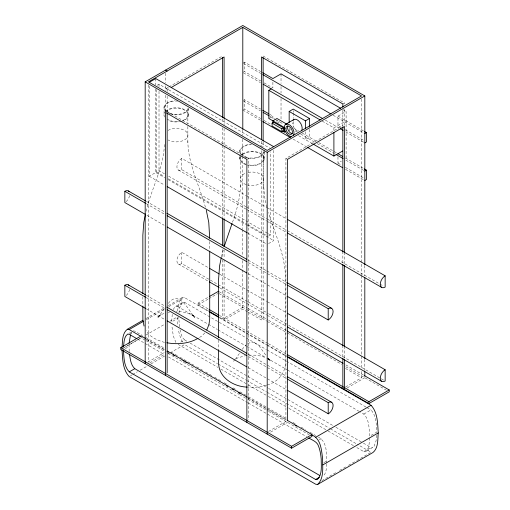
<?xml version="1.0" encoding="UTF-8"?>
<svg xmlns="http://www.w3.org/2000/svg" width="510" height="510" viewBox="0 0 510 510"><rect width="100%" height="100%" fill="white"/><g stroke="black" fill="none" stroke-linecap="round" stroke-linejoin="round"><path stroke-width="0.38" stroke-dasharray="2.55 1.91" d="M129.164 351.505L129.062 344.173M326.833 464.017C326.4 468.11 326.451 473.216 323.181 476.155M326.865 463.227C326.476 454.461 327.535 441.807 318.393 437.121M369.591 437.784C369.163 442.521 369.52 448.653 365.415 451.86L363.834 451.63L355.585 446.868M376.661 435.247L376.023 441.016L373.926 446.671L365.415 451.86M164.456 144.528C163.455 168.096 151.247 189.102 145.956 211.72M240.484 185.06C240.191 198.052 236.704 210.655 232.311 222.806M172.24 314.358L171.66 321.893L178.793 317.775L179.482 326.897M177.588 311.004C178.417 306.344 178.341 300.275 182.663 297.33L184.524 297.598L208.615 311.508M178.991 313.038C179.648 309.321 179.59 304.47 183.039 302.118L184.614 302.347L245.82 337.684M221.423 256.874L223.355 249.403M130.643 334.254L131.829 331.959M173.336 309.608L174.522 307.313L175.905 306.236L183.039 302.118M239.368 353.494L235.633 358.823M164.386 308.684L157.921 317.532L160.516 314.944L157.768 316.697L162.072 314.211L164.335 313.459M235.148 359.403L233.695 361.163L235.25 359.601M168.326 303.38C179.112 289.246 188.623 310.386 194.635 317.532L192.04 314.944L194.788 316.697C189.382 313.038 182.771 311.393 176.281 311.54M242.142 349.337L246.062 344.856M204.803 332.973L201.673 336.103L198.747 337.907M247.739 343.81L250.512 342.382L254.509 342.688M157.182 85.266L159.012 84.207L270.453 148.55M168.262 87.318L165.52 88.906L167.146 89.843L169.887 88.255M168.95 86.923L222.462 56.03M243.34 62.762L244.424 62.131L260.693 71.528M243.34 72.152L244.424 71.528L260.693 80.918M243.34 100.33L244.424 99.705L260.693 109.095M243.34 109.727L244.424 109.095L260.693 118.492M149.251 86.305L149.251 176.256L155.76 172.501L164.724 177.678M156.57 89.582L156.57 172.029L159.012 170.62L164.513 173.802M268.827 118.492L272.895 116.146L272.895 119.276M277.644 122.795L279.678 121.622M290.522 129.451L289.164 130.235L291.197 131.408M246.865 159.35L248.491 158.412L248.491 419.826M342.854 103.932L344.479 102.994L344.479 104.582M341.362 127.494L337.971 125.536L337.971 116.14L346.105 111.448L346.105 158.412M322.263 121.163L333.903 127.882L346.105 120.838M268.541 431.447L285.912 421.419L285.912 158.412L342.854 125.536M337.971 156.844L337.971 163.111L341.362 161.154M268.623 236.022L270.453 234.963L270.453 151.719M268.502 243.608L273.711 240.599L273.711 149.851M145.758 318.635L164.207 307.983M168.313 305.611L182.663 297.33M146.243 319.7L164.698 309.041M168.804 306.676L184.524 297.598M128.902 333.374L130.751 332.31M130.483 333.604L131.714 332.896M175.905 306.236L177.48 306.465L184.614 302.347M208.392 310.909L198.058 304.942L198.058 303.067L208.227 297.196M123.49 347.992L141.117 337.818L145.248 340.208M198.058 304.942L208.227 299.077M208.902 298.681L217.719 293.594M121.986 348.904L142.488 337.065M145.905 335.089L164.36 324.436M169.83 321.281L177.346 316.94L177.862 325.437M125.275 348.674L128.966 346.545M180.725 342.172L184.614 339.921L187.368 341.509M147.894 362.087L164.163 352.69M242.798 307.294L222.462 319.03L222.462 258.34M149.774 362.878L164.475 354.393M247.477 311.871L242.798 309.168L224.088 319.974L224.088 259.278M130.522 375.736L131.892 374.952M132.575 374.557L137.362 371.79M140.091 370.215L146.931 366.269M151.03 363.898L164.698 356.005M168.115 354.036L169.486 353.245M170.168 352.85L184.524 344.562L217.56 363.643M248.14 312.26L261.509 319.974L263.135 319.03L263.135 151.374M236.002 358.9L237.851 357.835L245.329 355.738M345.525 387.001L361.564 377.738L361.564 371.369M270.593 432.142L287.538 422.356M347.195 387.912L364.816 377.738M319.298 439.773L321.141 438.708M363.834 414.056L370.968 409.938C376.45 415.707 376.272 424.62 376.794 432.085L369.661 436.209C369.01 427.609 369.469 415.325 359.709 411.678M323.888 462.634L326.967 460.855M363.834 451.63L370.968 447.512L372.549 447.742M321.855 480.675L336.887 471.992M339.622 470.418L345.774 466.867M348.508 465.286L356.025 460.944M356.713 460.549L371.063 452.262L357.3 444.318M266.577 385.101L263.804 386.025L256.058 387.224L248.045 387.224M267.272 384.871C277.465 382.43 285.53 373.237 285.485 362.648L285.485 278.836C285.421 255.567 275.19 234.307 268.438 212.517M168.083 312.337L169.556 312.107M249.007 355.164L255.102 355.164L260.986 356.076L266.258 357.835M133.212 330.888L134.787 331.117L142.354 335.484M164.532 342.401C157.533 340.374 149.876 337.193 146.089 330.595M263.135 56.03L344.479 102.994M342.682 109.471L346.105 111.448M337.971 116.14L363.732 131.013M243.487 63.469L260.725 73.421M333.106 115.209L364.127 133.123M264.084 82.875L272.895 87.962L272.895 81.702M345.429 129.84L363.732 140.409M243.474 72.86L260.425 82.639M325.386 120.15L339.061 128.042M345.837 131.956L364.816 142.915M269.51 114.189L272.895 116.146M293.913 128.278L298.656 131.013M302.264 133.097L315.964 141.009M318.705 142.59L336.517 152.873M345.429 158.017L363.732 168.587M243.474 101.037L260.425 110.823M269.911 116.299L275.381 119.455M276.063 119.85L283.598 124.204M295.245 130.923L297.298 132.109M300.728 134.085L314.428 141.997M317.163 143.578L334.292 153.465M334.974 153.861L336.345 154.651M345.837 160.134L364.14 170.703M298.541 135.647L312.145 143.501M264.084 120.449L270.861 124.364M337.971 163.111L341.362 165.068M345.429 167.414L363.732 177.977M242.798 110.039L260.725 120.385M293.123 139.09L306.912 147.052M345.512 169.339L364.127 180.087M285.912 158.412L287.538 159.35M260.451 145.586L262.51 146.778M167.146 111.448L248.491 158.412M246.056 206.786L181.79 169.683A6.904 3.984 -60 0 1 176.906 166.866A6.904 3.984 -60 0 1 181.79 158.412L246.056 195.515M246.744 195.916L266.653 207.411M267.336 207.806L286.563 218.905M246.744 207.187L266.653 218.682M267.336 219.077L286.563 230.176M287.245 230.571L383.775 286.301M178.334 170.028L245.897 209.03M246.585 209.431L266.577 220.97M267.265 221.365L286.569 232.515M168.644 176.186L267.705 233.376M268.394 233.771L270.453 234.963M156.57 172.029L164.137 176.403M168.268 178.78L247.375 224.457M248.064 224.853L268.018 236.372M168.172 179.667L246.12 224.668M246.808 225.069L273.711 240.599M149.251 176.256L164.424 185.022M247.885 233.204L267.202 244.36M146.223 201.297L164.143 211.644M248.249 260.202L266.175 270.549M266.864 270.944L286.856 282.489M146.217 203.624L164.143 213.977M248.153 262.478L286.996 284.905M146.905 215.297L164.143 225.248M248.153 273.749L286.996 296.176M247.426 301.512L181.79 263.613A6.904 3.984 -60 0 1 176.906 260.795A6.904 3.984 -60 0 1 181.79 252.342L208.673 267.865M219.702 274.233L246.056 289.45M246.744 289.846L266.653 301.34M267.336 301.735L286.563 312.834M248.115 301.907L268.024 313.401M268.713 313.797L287.933 324.895M288.622 325.291L385.152 381.027M178.334 263.957L208.673 281.469M219.702 287.838L245.897 302.959M246.585 303.361L266.577 314.899M267.265 315.301L286.569 326.445M219.083 291.72L247.324 308.027M248.013 308.423L267.992 319.955M268.681 320.356L286.588 330.697M345.825 364.899L363.732 375.239M219.083 293.601L246.19 309.251M246.636 309.506L266.609 321.039M267.297 321.44L286.588 332.571M287.277 332.973L341.694 364.389M345.825 366.773L386.465 390.239M345.525 368.481L361.564 377.738M198.058 303.067L208.392 309.028M219.408 315.397L267.629 343.23M268.317 343.632L286.913 354.367M219.408 317.271L266.252 344.314M266.94 344.715L286.913 356.248M219.625 317.87L245.782 332.966M246.47 333.368L266.437 344.894M267.125 345.289L286.397 356.413M246.502 338.079L266.449 349.592M267.132 349.994L366.154 407.158M366.843 407.56L370.968 409.938M177.48 306.465L207.736 323.939M208.424 324.334L217.368 329.498M218.05 329.893L246.247 346.169M246.936 346.564L266.188 357.682M266.877 358.077L286.818 369.591M287.506 369.992L359.021 411.283M268.107 358.9L270.568 360.321L267.82 358.568M146.128 295.169L164.736 305.917M248.153 354.074L286.754 376.367M146.217 297.572L164.143 307.925M248.153 356.426L286.996 378.853M146.217 308.811L164.143 319.158M248.153 367.665L287.538 390.399M190.115 343.096L247.191 376.048M247.879 376.45L267.82 387.963M268.509 388.359L333.151 425.678M335.899 427.265L362.718 442.75M363.407 443.145L370.968 447.512M218.248 364.038L245.782 379.937M246.47 380.332L266.437 391.858M267.125 392.254L329.766 428.419M330.454 428.814L356.611 443.917M178.168 344.435L218.05 367.468M220.804 369.055L247.624 384.534M248.313 384.935L267.565 396.047M268.254 396.448L288.195 407.962M288.883 408.357L327.388 430.593M328.077 430.988L354.896 446.473M145.79 337.467L164.36 348.19M171.233 352.161L177.423 355.731M180.17 357.319L193.927 365.262M196.675 366.849L202.865 370.419M205.619 372.013L211.803 375.583M214.557 377.17L220.747 380.747M224.183 382.729L228.308 385.114M233.121 387.893L237.246 390.271M240 391.858L247.567 396.225M248.249 396.627L286.76 418.857M292.95 422.433L296.387 424.416M301.2 427.195L305.324 429.579M310.137 432.359L315.639 435.534M146.625 339.125L164.532 349.465M247.879 397.583L267.858 409.116M268.547 409.511L286.454 419.851M146.364 339.501L164.265 349.828M248.242 398.316L266.137 408.65M266.826 409.045L286.104 420.176M145.936 340.603L164.532 351.339M167.981 353.328L238.929 394.294M239.617 394.689L247.191 399.062M247.879 399.464L267.858 410.996M268.547 411.392L309.188 434.858M137.502 339.08L164.322 354.565M168.447 356.943L247.528 402.6M248.217 402.996L306.669 436.745M255.249 343.115L259.029 345.837L266.322 355.872M268.337 359.085L270.408 361.163L267.508 357.65M184.614 339.921C181.675 337.422 180.808 333.406 180.017 329.798M182.319 342.025L179.45 334.758L178.309 329.237M175.905 342.452L173.336 336.115L171.8 325.437M205.415 207.251C199.442 185.359 188.19 164.571 187.852 141.436M266.877 207.258L264.562 196.656L263.625 185.06M364.816 265.5L364.816 275.846M364.816 359.429L364.816 370.572M361.564 99.131L361.564 275.049M361.564 275.846L361.564 355.451M361.564 356.248L361.564 368.188M344.479 109.35L344.479 125.243M344.479 252.342L344.479 264.295M344.479 346.271L344.479 358.052M342.854 110.287L342.854 126.18M342.854 251.404L342.854 263.644M342.854 345.334L342.854 357.402M333.903 127.882L333.903 131.013M309.5 129.451L309.5 137.279L305.433 139.625L305.433 131.013M293.231 110.664L293.231 112.232M293.231 113.01L293.231 118.492M293.231 121.622L293.231 126.321M289.164 127.882L289.164 129.451M281.029 73.873L281.029 83.43M281.029 86.611L281.029 92.979M281.029 98.551L281.029 119.251M276.962 120.054L276.962 121.622M264.269 152.005L264.269 159.432M263.625 157.622L263.625 186.819M263.135 141.844L263.135 146.612M261.509 141.193L261.509 145.962M261.509 150.724L261.509 319.974M244.424 62.131L244.424 71.528M244.424 99.705L244.424 109.095M242.798 129.782L242.798 135.354M242.798 139.332L242.798 155.537M242.798 156.334L242.798 228.773M242.798 229.57L242.798 255.835M242.798 260.616L242.798 269.369M242.798 269.879L242.798 309.168M240.484 157.622L240.484 186.819M239.84 150.418L239.84 156.251M239.84 157.048L239.84 159.432M224.088 119.104L224.088 124.682M224.088 128.66L224.088 217.948M224.088 249.741L224.088 258.487M222.462 118.964L222.462 122.942M222.462 127.723L222.462 144.451M222.462 145.248L222.462 217.011M222.462 249.594L222.462 257.544M218.624 340.068L218.624 349.611M209.706 241.568L209.706 249.836M188.49 108.381L188.49 115.808M187.852 113.998L187.852 123.56M187.852 126.48L187.852 143.195M181.79 158.412L181.79 169.683M181.79 252.342L181.79 263.613M167.146 89.843L167.146 91.437M167.146 96.218L167.146 112.149M165.52 73.249L165.52 82.639M165.52 85.769L165.52 90.493M165.52 95.274L165.52 111.205M164.067 106.794L164.067 115.808M159.012 84.207L159.012 86.585M159.012 91.341L159.012 170.62M155.76 78.572L155.76 84.941M155.76 88.918L155.76 172.501M148.435 85.043L148.435 362.055M142.851 296.756L142.851 305.503M168.026 130.394A11.673 6.738 0 0 1 184.531 130.394A11.673 6.738 0 0 1 184.531 139.925A11.673 6.738 0 0 1 168.026 139.925M188.49 108.649A12.316 7.114 0 0 1 171.564 114.291M170.831 114.1A12.316 7.114 0 0 1 168.778 113.367M165.89 111.543A12.316 7.114 0 0 1 174.669 100.668M165.348 111.594A12.316 7.114 0 0 1 185.085 109.905A12.316 7.114 0 0 1 181.726 121.259M180.993 121.45A12.316 7.114 0 0 1 168.778 120.519M164.532 117.019A12.316 7.114 0 0 1 164.896 112.155M165.922 111.766A11.673 6.738 0 0 1 184.62 110.166A11.673 6.738 0 0 1 181.439 120.921M177.805 121.558A11.673 6.738 0 0 1 167.019 118.983M187.852 108.598A11.673 6.738 0 0 1 169.173 113.067M168.587 112.786A11.673 6.738 0 0 1 167.019 111.824M166.438 111.346A11.673 6.738 0 0 1 166.432 104.104A11.673 6.738 0 0 1 177.805 101.037M248.3 172.405A11.673 6.738 0 0 1 263.721 179.004A11.673 6.738 0 0 1 247.586 185.009M246.222 184.62A11.673 6.738 0 0 1 246.222 172.947M264.269 150.418A12.316 7.114 0 0 1 258.213 157.507A12.316 7.114 0 0 1 244.558 156.991M241.663 155.167A12.316 7.114 0 0 1 250.448 144.292M242.282 154.173A12.316 7.114 0 0 1 258.672 152.503A12.316 7.114 0 0 1 262.981 161.785A12.316 7.114 0 0 1 247.337 165.074M245.897 164.66A12.316 7.114 0 0 1 240.675 155.779M242.792 154.402A11.673 6.738 0 0 1 258.328 152.821A11.673 6.738 0 0 1 262.408 161.613A11.673 6.738 0 0 1 247.586 164.73M246.222 164.341A11.673 6.738 0 0 1 241.275 155.926M263.625 152.222A11.673 6.738 0 0 1 250.78 158.043A11.673 6.738 0 0 1 240.427 150.756A11.673 6.738 0 0 1 252.82 144.623M297.298 131.172A6.904 3.984 60 0 1 292.421 122.719M129.559 195.661A6.904 3.984 -60 0 1 126.11 201.635M129.591 289.419A6.904 3.984 -60 0 1 126.238 295.449"/><path stroke-width="0.76" d="M122.043 347.418C122.591 341.337 122.043 333.438 127.302 329.294L143.023 320.216M123.56 346.577C124.032 342.337 123.917 336.868 127.672 334.082L129.253 334.311L136.814 338.678M129.094 343.383L130.464 334.93M311.572 434.877C321.083 438.441 321.415 450.164 322.632 458.668C322.486 467.109 324.309 478.17 317.558 484.5L315.703 484.226L129.157 376.527C122.578 369.508 122.655 358.753 122.011 349.681M287.085 356.815L371.063 405.297C377.802 412.539 377.598 423.612 378.242 432.926C377.623 439.429 378.528 447.997 372.918 452.536L317.558 484.5M145.49 214.009L143.788 222.411L142.851 235.206L142.851 293.575M221.27 257.633L219.568 266.035L218.624 278.836L218.624 337.684M224.228 246.458L232.063 223.514M206.779 329.932L208.947 324.589L209.706 319.024L209.706 251.111M145.184 363.649L145.184 81.855L242.798 25.5L364.816 95.95L364.816 264.703M242.798 27.381L148.435 81.855L267.202 150.424L361.564 95.95L242.798 27.381L242.798 129.272M149.251 82.327L155.76 78.572L273.711 146.67M171.264 87.465L224.088 56.967L224.088 118.307M285.632 131.325L284.274 132.103L284.274 127.411L268.827 118.492L268.827 90.315L271.269 88.906M289.164 122.406L289.164 111.448L293.231 109.095L309.5 118.492L309.5 126.321M272.085 123.191L273.711 122.247L283.464 127.876L283.464 130.694L281.832 131.637L272.085 126.008L272.085 123.191L281.832 128.82L283.464 127.876M285.715 124.255L293.849 119.557M289.164 111.448L305.433 120.838L309.5 118.492M145.184 81.855L267.202 152.305L364.816 95.95M364.816 133.518L366.441 132.581L366.441 141.971L364.816 142.915M312.821 143.89L333.903 156.06L342.72 150.973M364.816 171.092L366.441 170.155L366.441 179.545L364.816 180.483M127.302 329.294L129.157 329.562L143.514 321.274M287.143 420.253L311.941 434.565L311.941 436.445L291.605 448.188L120.781 349.56L120.781 347.68L141.117 335.943L145.936 338.723M209.584 296.412L218.395 291.325M123.458 350.447C123.975 357.701 123.917 366.32 129.253 371.886L134.787 368.692L319.77 475.486M198.116 338.27C188.834 343.765 177.314 344.664 166.853 342.758M120.781 347.68L291.605 446.307L311.941 434.565M287.602 354.762L368.883 401.689L389.219 389.952L389.219 391.827L368.883 403.569L287.602 356.643M315.703 437.261L371.063 405.297M322.875 464.89L378.242 432.926M129.253 371.886L315.607 479.476L319.298 477.347M145.528 308.41L124.848 296.469L124.848 285.237L125.976 284.72A6.904 3.984 -60 0 1 129.005 285.504M287.538 379.166L328.211 402.651L329.345 402.129A6.904 3.984 -60 0 1 333.068 406.043A6.904 3.984 -60 0 1 328.344 413.82L287.538 390.399M315.607 479.476L317.182 479.706C322.575 474.657 321.121 465.828 321.23 459.089C320.822 454.697 320.121 450.311 318.565 446.167C317.201 441.615 312.318 440.238 308.728 437.937M247.273 387.103C233.669 386.778 218.414 377.502 218.624 362.648L218.624 349.924M340.629 108.279L281.029 73.873L272.895 78.572L262.726 72.701M364.408 131.408L366.441 132.581M262.79 74.613L331.041 114.017M263.135 84.207L322.645 118.562M340.412 128.826L343.128 130.388M268.827 90.315L320.203 119.971M262.726 110.275L268.827 113.794M287.002 124.287L276.962 118.492L272.895 120.838L272.895 123.191M337.971 153.714L342.72 156.455M364.408 168.976L366.441 170.155M263.135 112.385L269.235 115.91M336.345 154.651L343.128 158.565M282.266 130.949L284.274 132.103M262.79 121.578L290.362 137.502M307.6 147.447L342.758 167.752M165.52 70.119L167.146 71.056M287.245 219.3L385.152 275.827L385.152 287.098A6.904 3.984 -60 0 1 380.275 284.28A6.904 3.984 -60 0 1 385.152 275.827M287.257 232.911L381.703 287.436M167.184 186.615L247.197 232.809M128.297 190.944L145.535 200.895M166.904 213.231L246.872 259.405M287.544 282.884L331.666 308.359M145.528 214.5L124.848 202.559L124.848 191.288L145.528 203.229M167.146 215.711L246.783 261.687M287.538 285.217L328.211 308.697A6.904 3.984 -60 0 1 333.094 311.514A6.904 3.984 -60 0 1 328.211 319.974L287.538 296.488M167.146 226.982L246.783 272.958M209.361 268.266L219.013 273.838M287.245 313.229L385.152 369.756L385.152 381.027A6.904 3.984 -60 0 1 380.275 378.21A6.904 3.984 -60 0 1 385.152 369.756M209.361 281.864L219.013 287.436M287.257 326.84L381.703 381.372M287.277 331.092L343.071 363.305M364.42 375.634L389.219 389.952M209.081 309.43L218.72 314.995M209.081 311.304L218.72 316.876M209.304 311.903L218.937 317.469M128.201 284.822L145.433 294.774M166.808 307.109L246.776 353.283M287.449 376.762L331.564 402.237M124.848 285.237L145.528 297.177M167.146 309.659L246.783 355.636M167.146 320.892L246.783 366.868M167.293 351.052L247.191 397.182M129.157 329.562L140.862 336.319M167.019 351.422L168.396 352.219M173.215 354.998L174.586 355.795M182.848 360.564L184.225 361.354M185.602 362.151L186.979 362.948M226.217 385.598L227.594 386.395M232.407 389.175L233.784 389.971M238.603 392.751L239.98 393.548M295.048 425.34L296.425 426.137M134.787 368.692C130.872 365.071 130.28 359.276 129.489 354.278M144.03 326.056L142.896 320.082L142.851 305.987M206.289 210.19L208.768 222.411L209.706 238.387M368.883 401.689L368.883 403.569M364.816 277.44L364.816 358.632M364.816 371.369L364.816 376.15M344.479 252.342L344.479 126.474L287.538 159.35L287.538 420.795M344.479 265.2L344.479 346.271M344.479 359.104L344.479 389.481M342.854 107.113L342.854 103.932L261.509 56.967L261.509 139.606M342.854 126.977L342.854 251.723M342.854 264.263L342.854 345.487M342.854 358.16L342.854 388.543M333.903 132.581L333.903 156.06M328.211 308.697L328.211 319.974M328.211 402.651L328.211 413.884M305.433 120.838L305.433 128.667M291.605 446.307L291.605 448.188M281.832 128.82L281.832 131.637M267.202 152.305L267.202 434.099M263.135 57.617L263.135 141.047M246.865 422.356L246.865 159.35L165.52 112.385L165.52 375.392M224.088 218.745L224.088 246.559M222.462 57.624L222.462 117.37M222.462 217.808L222.462 245.622M167.146 113.035L167.146 372.861M292.421 133.486A4.603 2.658 60 0 1 288.494 130.624A4.603 2.658 60 0 1 287.971 125.785M293.072 120.277A6.904 3.984 60 0 1 299.74 122.062A6.904 3.984 60 0 1 301.525 130.796M291.605 136.521A6.904 3.984 60 0 1 284.357 128.437A6.904 3.984 60 0 1 290.012 125.173A6.904 3.984 60 0 1 293.39 135.488M124.848 191.288A6.904 3.984 -60 0 1 129.075 191.664M285.912 128.354A4.603 2.658 60 0 0 290.789 134.423A4.603 2.658 60 0 0 290.789 127.921A4.603 2.658 60 0 0 285.912 128.354"/></g></svg>
